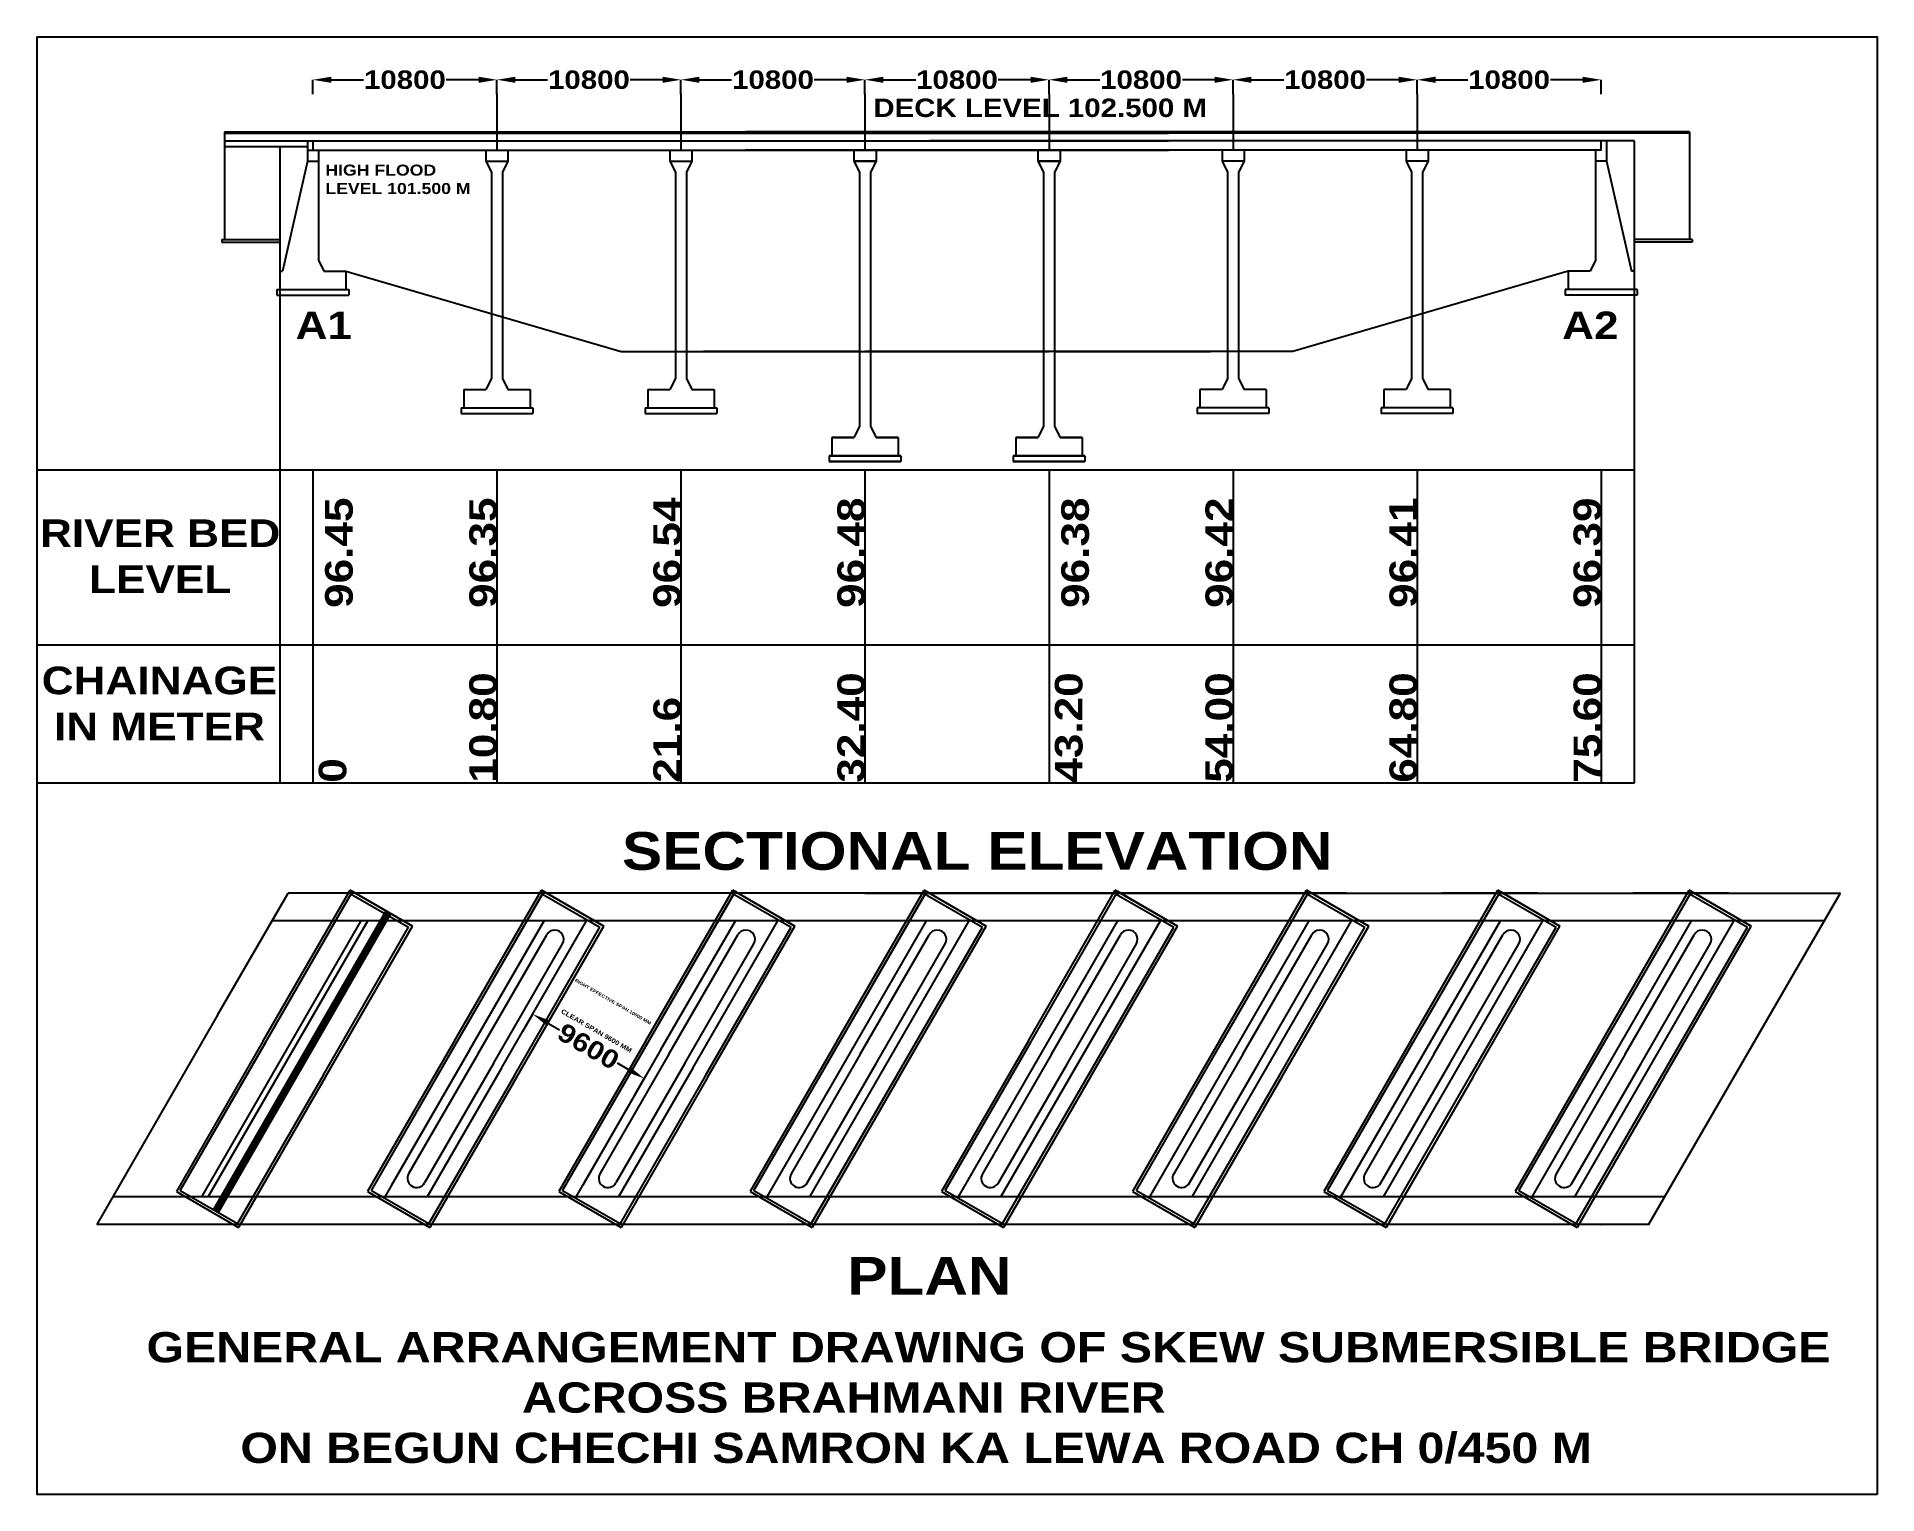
# Model space of a CAD drawing. Header units: millimetres. Extents: x -55849 to 44151, y -72701 to 6500.
import ezdxf

# ---------------------------------------------------------------- set-up
doc = ezdxf.new("R2010")
doc.units = ezdxf.units.MM
doc.linetypes.add('ACAD_ISO02W100', pattern=[15, 12, -3])
doc.styles.get("Standard").update_dxf_attribs({"font": ''})
doc.styles.get('Standard').set_extended_font_data('Arial Black')
doc.dimstyles.new('ISO-25', dxfattribs={"dimtxt": 1000, "dimasz": 1000, "dimexe": 1.25, "dimexo": 0.625, "dimtad": 0, "dimtxsty": 'Standard', "dimcen": 75, "dimadec": 0, "dimazin": 0, "dimtfac": 1, "dimtmove": 0, "dimatfit": 2, "dimfxl": 1, "dimarcsym": 0})

# ---------------------------------------------------------------- blocks, each defined once
blk = doc.blocks.new('*D1')
at = {"color": 0, "lineweight": -2, "transparency": 16777216}
for p, q in [((-40849, 3390), (-40849, 4165)), ((-39849, 4164), (-38094, 4164)), ((-31849, 4164), (-33605, 4164)), ((-30849, 3390), (-30849, 4165))]:
    blk.add_line(p, q, dxfattribs=at)
at = {"color": 0, "transparency": 16777216}
for points in [[(-39849, 4331), (-39849, 3998), (-40849, 4164)], [(-31849, 4331), (-31849, 3998), (-30849, 4164)]]:
    blk.add_solid(points, dxfattribs=at)
at = {"layer": 'Defpoints', "color": 0, "transparency": 16777216}
for p in [(-30849, 4164), (-40849, 3389), (-30849, 3389)]:
    blk.add_point(p, dxfattribs=at)
at = {"color": 0, "transparency": 16777216, "insert": (-35849, 4164), "char_height": 1000, "attachment_point": 5}
blk.add_mtext('10800', dxfattribs=at)
blk = doc.blocks.new('*D2')
at = {"color": 0, "lineweight": -2, "transparency": 16777216}
for p, q in [((-30849, 3390), (-30849, 4165)), ((-29849, 4164), (-28094, 4164)), ((-21849, 4164), (-23605, 4164)), ((-20849, 3390), (-20849, 4165))]:
    blk.add_line(p, q, dxfattribs=at)
at = {"color": 0, "transparency": 16777216}
for points in [[(-29849, 4331), (-29849, 3998), (-30849, 4164)], [(-21849, 4331), (-21849, 3998), (-20849, 4164)]]:
    blk.add_solid(points, dxfattribs=at)
at = {"layer": 'Defpoints', "color": 0, "transparency": 16777216}
for p in [(-20849, 4164), (-30849, 3389), (-20849, 3389)]:
    blk.add_point(p, dxfattribs=at)
at = {"color": 0, "transparency": 16777216, "insert": (-25849, 4164), "char_height": 1000, "attachment_point": 5}
blk.add_mtext('10800', dxfattribs=at)
blk = doc.blocks.new('*D3')
at = {"color": 0, "lineweight": -2, "transparency": 16777216}
for p, q in [((-20849, 3390), (-20849, 4165)), ((-19849, 4164), (-18094, 4164)), ((-11849, 4164), (-13605, 4164)), ((-10849, 3390), (-10849, 4165))]:
    blk.add_line(p, q, dxfattribs=at)
at = {"color": 0, "transparency": 16777216}
for points in [[(-19849, 4331), (-19849, 3998), (-20849, 4164)], [(-11849, 4331), (-11849, 3998), (-10849, 4164)]]:
    blk.add_solid(points, dxfattribs=at)
at = {"layer": 'Defpoints', "color": 0, "transparency": 16777216}
for p in [(-10849, 4164), (-20849, 3389), (-10849, 3389)]:
    blk.add_point(p, dxfattribs=at)
at = {"color": 0, "transparency": 16777216, "insert": (-15849, 4164), "char_height": 1000, "attachment_point": 5}
blk.add_mtext('10800', dxfattribs=at)
blk = doc.blocks.new('*D20')
at = {"color": 0, "lineweight": -2, "transparency": 16777216}
for p, q in [((-29440, -47540), (-28904, -46612)), ((-28038, -47113), (-27442, -47457)), ((-23708, -49613), (-24305, -49269)), ((-23377, -51040), (-22842, -50112))]:
    blk.add_line(p, q, dxfattribs=at)
at = {"color": 0, "transparency": 16777216}
for points in [[(-27955, -46969), (-28122, -47257), (-28905, -46613)], [(-23625, -49469), (-23792, -49757), (-22842, -50113)]]:
    blk.add_solid(points, dxfattribs=at)
at = {"layer": 'Defpoints', "color": 0, "transparency": 16777216}
for p in [(-29440, -47540), (-22842, -50113), (-23378, -51040)]:
    blk.add_point(p, dxfattribs=at)
at = {"color": 0, "transparency": 16777216, "insert": (-25873, -48363), "char_height": 1000, "attachment_point": 5, "rotation": 330}
blk.add_mtext('9600', dxfattribs=at)
blk = doc.blocks.new('*D22')
at = {"color": 0, "lineweight": -2, "transparency": 16777216}
for p, q in [((9151, 3390), (9151, 4165)), ((10151, 4164), (11906, 4164)), ((18151, 4164), (16395, 4164)), ((19151, 3390), (19151, 4165))]:
    blk.add_line(p, q, dxfattribs=at)
at = {"color": 0, "transparency": 16777216}
for points in [[(10151, 4331), (10151, 3998), (9151, 4164)], [(18151, 4331), (18151, 3998), (19151, 4164)]]:
    blk.add_solid(points, dxfattribs=at)
at = {"layer": 'Defpoints', "color": 0, "transparency": 16777216}
for p in [(9151, 4164), (9151, 3389), (19151, 3389)]:
    blk.add_point(p, dxfattribs=at)
at = {"color": 0, "transparency": 16777216, "insert": (14151, 4164), "char_height": 1000, "attachment_point": 5}
blk.add_mtext('10800', dxfattribs=at)
blk = doc.blocks.new('*D23')
at = {"color": 0, "lineweight": -2, "transparency": 16777216}
for p, q in [((-849, 3390), (-849, 4165)), ((151, 4164), (1906, 4164)), ((8151, 4164), (6395, 4164)), ((9151, 3390), (9151, 4165))]:
    blk.add_line(p, q, dxfattribs=at)
at = {"color": 0, "transparency": 16777216}
for points in [[(151, 4331), (151, 3998), (-849, 4164)], [(8151, 4331), (8151, 3998), (9151, 4164)]]:
    blk.add_solid(points, dxfattribs=at)
at = {"layer": 'Defpoints', "color": 0, "transparency": 16777216}
for p in [(-849, 4164), (-849, 3389), (9151, 3389)]:
    blk.add_point(p, dxfattribs=at)
at = {"color": 0, "transparency": 16777216, "insert": (4151, 4164), "char_height": 1000, "attachment_point": 5}
blk.add_mtext('10800', dxfattribs=at)
blk = doc.blocks.new('*D24')
at = {"color": 0, "lineweight": -2, "transparency": 16777216}
for p, q in [((-10849, 3390), (-10849, 4165)), ((-9849, 4164), (-8094, 4164)), ((-1849, 4164), (-3605, 4164)), ((-849, 3390), (-849, 4165))]:
    blk.add_line(p, q, dxfattribs=at)
at = {"color": 0, "transparency": 16777216}
for points in [[(-9849, 4331), (-9849, 3998), (-10849, 4164)], [(-1849, 4331), (-1849, 3998), (-849, 4164)]]:
    blk.add_solid(points, dxfattribs=at)
at = {"layer": 'Defpoints', "color": 0, "transparency": 16777216}
for p in [(-849, 4164), (-10849, 3389), (-849, 3389)]:
    blk.add_point(p, dxfattribs=at)
at = {"color": 0, "transparency": 16777216, "insert": (-5849, 4164), "char_height": 1000, "attachment_point": 5}
blk.add_mtext('10800', dxfattribs=at)
blk = doc.blocks.new('*U27')
for p, q in [((-1689, 975), (3036, 9159)), ((-1689, 975), (3036, 9159)), ((-1689, 975), (3036, 9159)), ((3036, 9159), (6414, 7209)), ((6414, 7209), (3036, 9159)), ((3036, 9159), (6414, 7209)), ((3036, 9159), (6414, 7209)), ((6414, 7209), (3036, 9159)), ((6414, 7209), (3166, 9084)), ((-1559, 900), (3091, 8954)), ((-1559, 900), (3091, 8954)), ((5196, 9000), (0, 9000)), ((3091, 8954), (6209, 7154)), ((3091, 8954), (6209, 7154)), ((3091, 8954), (6209, 7154)), ((-5485, -7500), (3175, 7500)), ((-3175, -7500), (5485, 7500)), ((5485, 7500), (0, 7500)), ((1559, -900), (6209, 7154)), ((1689, -975), (6414, 7209)), ((-433, 250), (3317, 6745)), ((433, -250), (4183, 6245)), ((-1689, 975), (-6414, -7209)), ((-6209, -7154), (-1559, 900)), ((-433, 250), (-4183, -6245)), ((-3317, -6745), (433, -250)), ((-3091, -8954), (1559, -900)), ((-6414, -7209), (-3036, -9159)), ((-6414, -7209), (-3036, -9159)), ((-6414, -7209), (-3036, -9159)), ((-6209, -7154), (-3091, -8954)), ((-6209, -7154), (-3091, -8954)), ((-6209, -7154), (-3091, -8954))]:
    blk.add_line(p, q)
for centre, start, end in [((3750, 6495), 330, 150), ((3750, 6495), 330, 150), ((-3750, -6495), 150, 330), ((-3750, -6495), 150, 330), ((-3750, -6495), 150, 330), ((-3750, -6495), 150, 330)]:
    blk.add_arc(centre, 500, start, end)
blk = doc.blocks.new('*U28')
at = {"color": 0, "linetype": 'ByBlock', "lineweight": -2, "transparency": 16777216}
blk.add_blockref('*U27', (0, 0), dxfattribs=at)
blk = doc.blocks.new('*U29')
for p, q in [((-1689, 975), (3036, 9159)), ((-1689, 975), (3036, 9159)), ((-1689, 975), (3036, 9159)), ((3036, 9159), (6414, 7209)), ((6414, 7209), (3036, 9159)), ((3036, 9159), (6414, 7209)), ((3036, 9159), (6414, 7209)), ((6414, 7209), (3036, 9159)), ((6414, 7209), (3166, 9084)), ((-1559, 900), (3091, 8954)), ((-1559, 900), (3091, 8954)), ((5196, 9000), (0, 9000)), ((3091, 8954), (6209, 7154)), ((3091, 8954), (6209, 7154)), ((3091, 8954), (6209, 7154)), ((-5485, -7500), (3175, 7500)), ((-3175, -7500), (5485, 7500)), ((5485, 7500), (0, 7500)), ((1559, -900), (6209, 7154)), ((1689, -975), (6414, 7209)), ((-433, 250), (3317, 6745)), ((433, -250), (4183, 6245)), ((-1689, 975), (-6414, -7209)), ((-6209, -7154), (-1559, 900)), ((-433, 250), (-4183, -6245)), ((-3317, -6745), (433, -250)), ((-3091, -8954), (1559, -900)), ((-6414, -7209), (-3036, -9159)), ((-6414, -7209), (-3036, -9159)), ((-6414, -7209), (-3036, -9159)), ((-6209, -7154), (-3091, -8954)), ((-6209, -7154), (-3091, -8954)), ((-6209, -7154), (-3091, -8954))]:
    blk.add_line(p, q)
for centre, start, end in [((3750, 6495), 330, 150), ((3750, 6495), 330, 150), ((-3750, -6495), 150, 330), ((-3750, -6495), 150, 330), ((-3750, -6495), 150, 330), ((-3750, -6495), 150, 330)]:
    blk.add_arc(centre, 500, start, end)
blk = doc.blocks.new('*U30')
at = {"color": 0, "linetype": 'ByBlock', "lineweight": -2, "transparency": 16777216}
blk.add_blockref('*U29', (0, 0), dxfattribs=at)
blk = doc.blocks.new('*U31')
for p, q in [((-1689, 975), (3036, 9159)), ((-1689, 975), (3036, 9159)), ((-1689, 975), (3036, 9159)), ((3036, 9159), (6414, 7209)), ((6414, 7209), (3036, 9159)), ((3036, 9159), (6414, 7209)), ((3036, 9159), (6414, 7209)), ((6414, 7209), (3036, 9159)), ((6414, 7209), (3166, 9084)), ((-1559, 900), (3091, 8954)), ((-1559, 900), (3091, 8954)), ((5196, 9000), (0, 9000)), ((3091, 8954), (6209, 7154)), ((3091, 8954), (6209, 7154)), ((3091, 8954), (6209, 7154)), ((-5485, -7500), (3175, 7500)), ((-3175, -7500), (5485, 7500)), ((5485, 7500), (0, 7500)), ((1559, -900), (6209, 7154)), ((1689, -975), (6414, 7209)), ((-433, 250), (3317, 6745)), ((433, -250), (4183, 6245)), ((-1689, 975), (-6414, -7209)), ((-6209, -7154), (-1559, 900)), ((-433, 250), (-4183, -6245)), ((-3317, -6745), (433, -250)), ((-3091, -8954), (1559, -900)), ((-6414, -7209), (-3036, -9159)), ((-6414, -7209), (-3036, -9159)), ((-6414, -7209), (-3036, -9159)), ((-6209, -7154), (-3091, -8954)), ((-6209, -7154), (-3091, -8954)), ((-6209, -7154), (-3091, -8954))]:
    blk.add_line(p, q)
for centre, start, end in [((3750, 6495), 330, 150), ((3750, 6495), 330, 150), ((-3750, -6495), 150, 330), ((-3750, -6495), 150, 330), ((-3750, -6495), 150, 330), ((-3750, -6495), 150, 330)]:
    blk.add_arc(centre, 500, start, end)
blk = doc.blocks.new('*U32')
at = {"color": 0, "linetype": 'ByBlock', "lineweight": -2, "transparency": 16777216}
blk.add_blockref('*U31', (0, 0), dxfattribs=at)
blk = doc.blocks.new('*D33')
at = {"color": 0, "lineweight": -2, "transparency": 16777216}
for p, q in [((19151, 3390), (19151, 4165)), ((20151, 4164), (21906, 4164)), ((28151, 4164), (26395, 4164)), ((29151, 3390), (29151, 4165))]:
    blk.add_line(p, q, dxfattribs=at)
at = {"color": 0, "transparency": 16777216}
for points in [[(20151, 4331), (20151, 3998), (19151, 4164)], [(28151, 4331), (28151, 3998), (29151, 4164)]]:
    blk.add_solid(points, dxfattribs=at)
at = {"layer": 'Defpoints', "color": 0, "transparency": 16777216}
for p in [(19151, 4164), (19151, 3389), (29151, 3389)]:
    blk.add_point(p, dxfattribs=at)
at = {"color": 0, "transparency": 16777216, "insert": (24151, 4164), "char_height": 1000, "attachment_point": 5}
blk.add_mtext('10800', dxfattribs=at)

msp = doc.modelspace()

# ---------------------------------------------------------------- linework, layer by layer
for p, q in [((-55849.128, 6500.189), (-55849.128, -72691.26)), ((-55849.128, 6500.189), (44140.872, 6500.189)), ((44150.872, 6490.189), (44150.872, -72691.26)), ((-30849.128, 3389.045), (-30849.128, 339.045)), ((-20849.128, 3389.045), (-20849.128, 339.045)), ((-10849.128, 3389.045), (-10849.128, 339.045)), ((-10849.128, 3389.045), (-10849.128, 339.045)), ((-849.128, 3389.045), (-849.128, 339.045)), ((-849.128, 3389.045), (-849.128, 339.045)), ((9150.872, 3389.045), (9150.872, 339.045)), ((19150.872, 3389.045), (19150.872, 339.045)), ((-45649.128, 1339.045), (-45649.128, -4510.955)), ((-45649.128, 1339.045), (5644.458, 1339.045)), ((-45649.128, 1264.045), (5644.458, 1264.045)), ((33950.872, 1339.045), (-17342.715, 1339.045)), ((33950.872, 1264.045), (-17342.715, 1264.045)), ((23950.872, 1339.045), (-7342.715, 1339.045)), ((23950.872, 1264.045), (-7342.715, 1264.045)), ((33950.872, 1339.045), (33950.872, -4510.955)), ((-45649.128, 839.045), (5644.458, 839.045)), ((-45649.128, 539.045), (-41159.128, 539.045)), ((-42649.128, 539.045), (-42649.128, -34037.181)), ((-41149.128, 839.045), (-41149.128, -260.955)), ((-41139.128, 339.045), (5644.458, 339.045)), ((-40849.128, 839.045), (-40849.128, 339.045)), ((-40549.128, 339.045), (-40549.128, -5632.633)), ((-31449.128, 339.045), (-31449.128, -260.955)), ((-30249.128, 339.045), (-30249.128, -260.955)), ((-21449.128, 339.045), (-21449.128, -260.955)), ((-20249.128, 339.045), (-20249.128, -260.955)), ((29140.872, 339.045), (-17342.715, 339.045)), ((-11449.128, 339.045), (-11449.128, -260.955)), ((-11449.128, 339.045), (-11449.128, -260.955)), ((-10249.128, 339.045), (-10249.128, -260.955)), ((-10249.128, 339.045), (-10249.128, -260.955)), ((30940.872, 839.045), (-7342.715, 839.045)), ((23950.872, 339.045), (-7342.715, 339.045)), ((-1449.128, 339.045), (-1449.128, -260.955)), ((-1449.128, 339.045), (-1449.128, -260.955)), ((-249.128, 339.045), (-249.128, -260.955)), ((-249.128, 339.045), (-249.128, -260.955)), ((8550.872, 339.045), (8550.872, -260.955)), ((9750.872, 339.045), (9750.872, -260.955)), ((18550.872, 339.045), (18550.872, -260.955)), ((19750.872, 339.045), (19750.872, -260.955)), ((28850.872, 339.045), (28850.872, -5632.633)), ((29150.872, 329.045), (29150.872, 839.045)), ((29450.872, 829.045), (29450.872, -260.955)), ((30950.872, 829.045), (30950.872, -34027.181)), ((-41149.128, -260.955), (-42499.128, -6232.633)), ((-41149.128, -260.955), (-40549.128, -260.955)), ((-31449.128, -260.955), (-30249.128, -260.955)), ((-31449.128, -260.955), (-31149.128, -860.955)), ((-31149.128, -860.955), (-31149.128, -12070.955)), ((-30249.128, -260.955), (-30549.128, -860.955)), ((-30549.128, -860.955), (-30549.128, -12070.955)), ((-21449.128, -260.955), (-21149.128, -860.955)), ((-21449.128, -260.955), (-20249.128, -260.955)), ((-21149.128, -860.955), (-21149.128, -12070.955)), ((-20249.128, -260.955), (-20549.128, -860.955)), ((-20549.128, -860.955), (-20549.128, -12070.955)), ((-11449.128, -260.955), (-10249.128, -260.955)), ((-11449.128, -260.955), (-11149.128, -860.955)), ((-11449.128, -260.955), (-11149.128, -860.955)), ((-10249.128, -260.955), (-11449.128, -260.955)), ((-11149.128, -860.955), (-11149.128, -14670.955)), ((-11149.128, -860.955), (-11149.128, -14670.955)), ((-10249.128, -260.955), (-10549.128, -860.955)), ((-10249.128, -260.955), (-10549.128, -860.955)), ((-10549.128, -860.955), (-10549.128, -14670.955)), ((-10549.128, -860.955), (-10549.128, -14670.955)), ((-249.128, -260.955), (-1449.128, -260.955)), ((-1449.128, -260.955), (-1149.128, -860.955)), ((-1449.128, -260.955), (-1149.128, -860.955)), ((-1449.128, -260.955), (-249.128, -260.955)), ((-1149.128, -860.955), (-1149.128, -14670.955)), ((-1149.128, -860.955), (-1149.128, -14670.955)), ((-249.128, -260.955), (-549.128, -860.955)), ((-249.128, -260.955), (-549.128, -860.955)), ((-549.128, -860.955), (-549.128, -14670.955)), ((-549.128, -860.955), (-549.128, -14670.955)), ((8550.872, -260.955), (8850.872, -860.955)), ((9750.872, -260.955), (8550.872, -260.955)), ((8850.872, -860.955), (8850.872, -12070.955)), ((9750.872, -260.955), (9450.872, -860.955)), ((9450.872, -860.955), (9450.872, -12070.955)), ((19750.872, -260.955), (18550.872, -260.955)), ((18550.872, -260.955), (18850.872, -860.955)), ((18850.872, -860.955), (18850.872, -12070.955)), ((19750.872, -260.955), (19450.872, -860.955)), ((19450.872, -860.955), (19450.872, -12070.955)), ((29450.872, -260.955), (28850.872, -260.955)), ((29450.872, -260.955), (30800.872, -6232.633)), ((-45799.128, -4510.955), (-42649.128, -4510.955)), ((-45799.128, -4510.955), (-45799.128, -4660.955)), ((-45799.128, -4660.955), (-42649.128, -4660.955)), ((34100.872, -4510.955), (30950.872, -4510.955)), ((34100.872, -4660.955), (30950.872, -4660.955)), ((34100.872, -4510.955), (34100.872, -4660.955)), ((-40549.128, -5632.633), (-40249.128, -6232.633)), ((28850.872, -5632.633), (28550.872, -6232.633)), ((-42649.128, -6232.633), (-42499.128, -6232.633)), ((-40249.128, -6232.633), (-39049.128, -6232.633)), ((-39049.128, -6232.633), (-39049.128, -7232.633)), ((-39049.128, -6232.633), (-24098.62, -10610.955)), ((27350.872, -6232.633), (12400.364, -10610.955)), ((27350.872, -6232.633), (27350.872, -7232.633)), ((28550.872, -6232.633), (27350.872, -6232.633)), ((30950.872, -6232.633), (30800.872, -6232.633)), ((-42799.128, -7232.633), (-38899.128, -7232.633)), ((-42799.128, -7232.633), (-42799.128, -7532.633)), ((-42799.128, -7532.633), (-38899.128, -7532.633)), ((-38899.128, -7232.633), (-38899.128, -7532.633)), ((31100.872, -7232.633), (27200.872, -7232.633)), ((27200.872, -7232.633), (27200.872, -7532.633)), ((31100.872, -7532.633), (27200.872, -7532.633)), ((31100.872, -7232.633), (31100.872, -7532.633)), ((-24098.62, -10610.955), (-10849.128, -10610.955)), ((-24098.62, -10610.955), (-10849.128, -10610.955)), ((-14098.62, -10610.955), (-849.128, -10610.955)), ((-14098.62, -10610.955), (-849.128, -10610.955)), ((2400.364, -10610.955), (-10849.128, -10610.955)), ((2400.364, -10610.955), (-10849.128, -10610.955)), ((12400.364, -10610.955), (-849.128, -10610.955)), ((12400.364, -10610.955), (-849.128, -10610.955)), ((-32649.128, -12670.955), (-31449.128, -12670.955)), ((-32649.128, -12670.955), (-32649.128, -13670.955)), ((-31149.128, -12070.955), (-31449.128, -12670.955)), ((-30549.128, -12070.955), (-30249.128, -12670.955)), ((-30249.128, -12670.955), (-29049.128, -12670.955)), ((-29049.128, -12670.955), (-29049.128, -13670.955)), ((-22649.128, -12670.955), (-22649.128, -13670.955)), ((-22649.128, -12670.955), (-21449.128, -12670.955)), ((-21149.128, -12070.955), (-21449.128, -12670.955)), ((-20549.128, -12070.955), (-20249.128, -12670.955)), ((-20249.128, -12670.955), (-19049.128, -12670.955)), ((-19049.128, -12670.955), (-19049.128, -13670.955)), ((7350.872, -12670.955), (7350.872, -13670.955)), ((8550.872, -12670.955), (7350.872, -12670.955)), ((8850.872, -12070.955), (8550.872, -12670.955)), ((9450.872, -12070.955), (9750.872, -12670.955)), ((10950.872, -12670.955), (9750.872, -12670.955)), ((10950.872, -12670.955), (10950.872, -13670.955)), ((18550.872, -12670.955), (17350.872, -12670.955)), ((17350.872, -12670.955), (17350.872, -13670.955)), ((18850.872, -12070.955), (18550.872, -12670.955)), ((19450.872, -12070.955), (19750.872, -12670.955)), ((20950.872, -12670.955), (19750.872, -12670.955)), ((20950.872, -12670.955), (20950.872, -13670.955)), ((-32799.128, -13670.955), (-32799.128, -13970.955)), ((-32799.128, -13670.955), (-28899.128, -13670.955)), ((-32799.128, -13970.955), (-28899.128, -13970.955)), ((-28899.128, -13670.955), (-28899.128, -13970.955)), ((-22799.128, -13670.955), (-18899.128, -13670.955)), ((-22799.128, -13670.955), (-22799.128, -13970.955)), ((-22799.128, -13970.955), (-18899.128, -13970.955)), ((-18899.128, -13670.955), (-18899.128, -13970.955)), ((11100.872, -13670.955), (7200.872, -13670.955)), ((7200.872, -13670.955), (7200.872, -13970.955)), ((11100.872, -13970.955), (7200.872, -13970.955)), ((11100.872, -13670.955), (11100.872, -13970.955)), ((17200.872, -13670.955), (17200.872, -13970.955)), ((21100.872, -13670.955), (17200.872, -13670.955)), ((21100.872, -13970.955), (17200.872, -13970.955)), ((21100.872, -13670.955), (21100.872, -13970.955)), ((-11149.128, -14670.955), (-11449.128, -15270.955)), ((-11149.128, -14670.955), (-11449.128, -15270.955)), ((-10549.128, -14670.955), (-10249.128, -15270.955)), ((-10549.128, -14670.955), (-10249.128, -15270.955)), ((-1149.128, -14670.955), (-1449.128, -15270.955)), ((-1149.128, -14670.955), (-1449.128, -15270.955)), ((-549.128, -14670.955), (-249.128, -15270.955)), ((-549.128, -14670.955), (-249.128, -15270.955)), ((-12649.128, -15270.955), (-12649.128, -16270.955)), ((-12649.128, -15270.955), (-11449.128, -15270.955)), ((-11449.128, -15270.955), (-12649.128, -15270.955)), ((-12649.128, -15270.955), (-12649.128, -16270.955)), ((-10249.128, -15270.955), (-9049.128, -15270.955)), ((-9049.128, -15270.955), (-10249.128, -15270.955)), ((-9049.128, -15270.955), (-9049.128, -16270.955)), ((-9049.128, -15270.955), (-9049.128, -16270.955)), ((-2649.128, -15270.955), (-2649.128, -16270.955)), ((-1449.128, -15270.955), (-2649.128, -15270.955)), ((-2649.128, -15270.955), (-1449.128, -15270.955)), ((-2649.128, -15270.955), (-2649.128, -16270.955)), ((950.872, -15270.955), (-249.128, -15270.955)), ((-249.128, -15270.955), (950.872, -15270.955)), ((950.872, -15270.955), (950.872, -16270.955)), ((950.872, -15270.955), (950.872, -16270.955)), ((-12799.128, -16270.955), (-12799.128, -16570.955)), ((-12799.128, -16270.955), (-8899.128, -16270.955)), ((-8899.128, -16270.955), (-12799.128, -16270.955)), ((-12799.128, -16270.955), (-12799.128, -16570.955)), ((-12799.128, -16570.955), (-8899.128, -16570.955)), ((-8899.128, -16570.955), (-12799.128, -16570.955)), ((-8899.128, -16270.955), (-8899.128, -16570.955)), ((-8899.128, -16270.955), (-8899.128, -16570.955)), ((-2799.128, -16270.955), (-2799.128, -16570.955)), ((1100.872, -16270.955), (-2799.128, -16270.955)), ((-2799.128, -16270.955), (1100.872, -16270.955)), ((-2799.128, -16270.955), (-2799.128, -16570.955)), ((1100.872, -16570.955), (-2799.128, -16570.955)), ((-2799.128, -16570.955), (1100.872, -16570.955)), ((1100.872, -16270.955), (1100.872, -16570.955)), ((1100.872, -16270.955), (1100.872, -16570.955)), ((-55849.128, -17037.181), (30940.872, -17037.181)), ((-55849.128, -17037.181), (-55849.128, -34037.181)), ((-55849.128, -17037.181), (-55849.128, -34037.181)), ((-40849.128, -17037.181), (-40849.128, -34037.181)), ((-40849.128, -17037.181), (-40849.128, -34037.181)), ((-30849.128, -17037.181), (-30849.128, -34037.181)), ((-20849.128, -17037.181), (-20849.128, -34037.181)), ((-10849.128, -17037.181), (-10849.128, -34037.181)), ((-849.128, -17037.181), (-849.128, -34037.181)), ((9150.872, -17037.181), (9150.872, -34037.181)), ((19150.872, -17037.181), (19150.872, -34037.181)), ((29150.872, -17037.181), (29150.872, -34037.181)), ((29150.872, -17037.181), (29150.872, -26527.181)), ((-55849.128, -26537.181), (30940.872, -26537.181)), ((-55849.128, -34037.181), (30940.872, -34037.181)), ((-48061.769, -56194.416), (-38686.769, -39956.44)), ((-43541.673, -48065.38), (-38816.673, -39881.44)), ((-43541.673, -48065.38), (-38816.673, -39881.44)), ((-38816.673, -39881.44), (-35439.174, -41831.44)), ((-35439.174, -41831.44), (-38816.673, -39881.44)), ((-38816.673, -39881.44), (-35439.174, -41831.44)), ((-35439.174, -41831.44), (-38686.769, -39956.44)), ((-37669.464, -56194.416), (-28294.464, -39956.44)), ((-33149.368, -48065.38), (-28424.368, -39881.44)), ((-33149.368, -48065.38), (-28424.368, -39881.44)), ((-28424.368, -39881.44), (-25046.869, -41831.44)), ((-25046.869, -41831.44), (-28424.368, -39881.44)), ((-28424.368, -39881.44), (-25046.869, -41831.44)), ((-25046.869, -41831.44), (-28294.464, -39956.44)), ((-27277.159, -56194.416), (-17902.159, -39956.44)), ((-22757.063, -48065.38), (-18032.063, -39881.44)), ((-22757.063, -48065.38), (-18032.063, -39881.44)), ((-18032.063, -39881.44), (-14654.564, -41831.44)), ((-14654.564, -41831.44), (-18032.063, -39881.44)), ((-18032.063, -39881.44), (-14654.564, -41831.44)), ((-14654.564, -41831.44), (-17902.159, -39956.44)), ((-16884.769, -56194.416), (-7509.769, -39956.44)), ((18811.242, -48065.38), (23536.242, -39881.44)), ((18811.327, -48065.38), (23536.327, -39881.44)), ((18811.327, -48065.38), (23536.327, -39881.44)), ((23536.242, -39881.44), (26913.741, -41831.44)), ((26913.741, -41831.44), (23536.242, -39881.44)), ((23536.327, -39881.44), (26913.826, -41831.44)), ((26913.826, -41831.44), (23536.327, -39881.44)), ((23536.327, -39881.44), (26913.826, -41831.44)), ((26913.826, -41831.44), (23666.231, -39956.44)), ((29203.242, -48065.38), (33928.242, -39881.44)), ((29203.327, -48065.38), (33928.327, -39881.44)), ((29203.327, -48065.38), (33928.327, -39881.44)), ((33928.242, -39881.44), (37305.741, -41831.44)), ((37305.741, -41831.44), (33928.242, -39881.44)), ((33928.327, -39881.44), (37305.826, -41831.44)), ((37305.826, -41831.44), (33928.327, -39881.44)), ((33928.327, -39881.44), (37305.826, -41831.44)), ((37305.826, -41831.44), (34058.231, -39956.44)), ((-46009.845, -46640.38), (-42199.333, -40040.38)), ((-43411.769, -48140.38), (-38761.769, -40086.343)), ((-15872.161, -40040.38), (-42199.333, -40040.38)), ((-38761.769, -40086.343), (-35644.077, -41886.343)), ((-38761.769, -40086.343), (-35644.077, -41886.343)), ((-36656.771, -40040.38), (-37811.471, -40040.38)), ((-26264.466, -40040.38), (-37811.471, -40040.38)), ((-33019.464, -48140.38), (-28369.464, -40086.343)), ((62.706, -40040.38), (-30895.761, -40040.38)), ((-28369.464, -40086.343), (-25251.773, -41886.343)), ((-22627.159, -48140.38), (-17977.159, -40086.343)), ((-17977.159, -40086.343), (-14859.468, -41886.343)), ((-17977.159, -40086.343), (-14859.468, -41886.343)), ((-10849.128, -40040.38), (42121.454, -40040.38)), ((4912.534, -40040.38), (-10675.923, -40040.38)), ((15304.839, -40040.38), (-10111.065, -40040.38)), ((18941.146, -48140.38), (23591.146, -40086.343)), ((18941.231, -48140.38), (23591.231, -40086.343)), ((25696.229, -40040.38), (20500.077, -40040.38)), ((23591.146, -40086.343), (26708.837, -41886.343)), ((23591.231, -40086.343), (26708.923, -41886.343)), ((23591.231, -40086.343), (26708.923, -41886.343)), ((29333.146, -48140.38), (33983.146, -40086.343)), ((29333.231, -48140.38), (33983.231, -40086.343)), ((36088.229, -40040.38), (30892.077, -40040.38)), ((31749.356, -58035.38), (42130.114, -40055.38)), ((33983.146, -40086.343), (37100.837, -41886.343)), ((33983.231, -40086.343), (37100.923, -41886.343)), ((33983.231, -40086.343), (37100.923, -41886.343)), ((-46875.87, -56540.38), (-38215.616, -41540.38)), ((-46529.46, -56540.38), (-37869.206, -41540.38)), ((-46243.115, -57244.416), (-36868.115, -41006.44)), ((-46156.513, -57294.416), (-36781.513, -41056.44)), ((-46069.91, -57344.416), (-36694.91, -41106.44)), ((-45983.308, -57394.416), (-36608.308, -41156.44)), ((-15583.486, -41540.38), (-43065.359, -41540.38)), ((-40294.077, -49940.38), (-35644.077, -41886.343)), ((-40294.077, -49940.38), (-35644.077, -41886.343)), ((-40164.174, -50015.38), (-35439.174, -41831.44)), ((-40164.174, -50015.38), (-35439.174, -41831.44)), ((-25975.791, -41540.38), (-38215.616, -41540.38)), ((-32326.644, -48540.38), (-28285.192, -41540.38)), ((-32326.644, -48540.38), (-28285.192, -41540.38)), ((-803.319, -41540.38), (-30895.761, -41540.38)), ((-30594.593, -49540.38), (-25975.791, -41540.38)), ((-30594.593, -49540.38), (-25975.791, -41540.38)), ((-29901.773, -49940.38), (-25251.773, -41886.343)), ((-29901.773, -49940.38), (-25251.773, -41886.343)), ((-29771.869, -50015.38), (-25046.869, -41831.44)), ((-29771.869, -50015.38), (-25046.869, -41831.44)), ((-25850.999, -41540.38), (-25251.773, -41886.343)), ((-21934.339, -48540.38), (-17892.887, -41540.38)), ((-21934.339, -48540.38), (-17892.887, -41540.38)), ((-20202.288, -49540.38), (-15583.486, -41540.38)), ((-20202.288, -49540.38), (-15583.486, -41540.38)), ((-19509.468, -49940.38), (-14859.468, -41886.343)), ((-19509.468, -49940.38), (-14859.468, -41886.343)), ((-19379.564, -50015.38), (-14654.564, -41831.44)), ((-19379.564, -50015.38), (-14654.564, -41831.44)), ((5201.209, -41540.38), (-10675.923, -41540.38)), ((41255.429, -41540.38), (-10111.065, -41540.38)), ((-9117.163, -49940.38), (-4467.163, -41886.343)), ((-9117.077, -49940.38), (-4467.077, -41886.343)), ((-9117.077, -49940.38), (-4467.077, -41886.343)), ((-8987.174, -50015.38), (-4262.174, -41831.44)), ((-8987.174, -50015.38), (-4262.174, -41831.44)), ((15015.249, -56540.38), (23675.503, -41540.38)), ((17324.65, -56540.38), (25984.904, -41540.38)), ((25984.904, -41540.38), (20500.077, -41540.38)), ((22058.837, -49940.38), (26708.837, -41886.343)), ((22188.741, -50015.38), (26913.741, -41831.44)), ((25407.249, -56540.38), (34067.503, -41540.38)), ((27719.537, -56535.38), (36368.244, -41555.38)), ((36376.904, -41540.38), (30892.077, -41540.38)), ((32450.837, -49940.38), (37100.837, -41886.343)), ((32580.741, -50015.38), (37305.741, -41831.44)), ((-31893.631, -48790.38), (-28143.631, -42295.189)), ((-31893.631, -48790.38), (-28143.631, -42295.189)), ((-31027.606, -49290.38), (-27277.606, -42795.189)), ((-31027.606, -49290.38), (-27277.606, -42795.189)), ((-21501.326, -48790.38), (-17751.326, -42295.189)), ((-21501.326, -48790.38), (-17751.326, -42295.189)), ((-20635.301, -49290.38), (-16885.301, -42795.189)), ((-20635.301, -49290.38), (-16885.301, -42795.189)), ((20067.064, -48790.38), (23817.064, -42295.189)), ((20933.09, -49290.38), (24683.09, -42795.189)), ((30459.064, -48790.38), (34209.064, -42295.189)), ((31325.09, -49290.38), (35075.09, -42795.189)), ((-46009.845, -46640.38), (-52591.638, -58040.38)), ((-43541.673, -48065.38), (-48266.673, -56249.32)), ((-43541.673, -48065.38), (-48266.673, -56249.32)), ((-48061.769, -56194.416), (-43411.769, -48140.38)), ((-33149.368, -48065.38), (-37874.368, -56249.32)), ((-33149.368, -48065.38), (-37874.368, -56249.32)), ((-37669.464, -56194.416), (-33019.464, -48140.38)), ((-32326.644, -48540.38), (-36945.446, -56540.38)), ((-32326.644, -48540.38), (-36945.446, -56540.38)), ((-32326.644, -48540.38), (-36576.644, -55901.596)), ((-32326.644, -48540.38), (-36576.644, -55901.596)), ((-31893.631, -48790.38), (-35643.631, -55285.57)), ((-31893.631, -48790.38), (-35643.631, -55285.57)), ((-31893.631, -48790.38), (-35643.631, -55285.57)), ((-31893.631, -48790.38), (-35643.631, -55285.57)), ((-22757.063, -48065.38), (-27482.063, -56249.32)), ((-22757.063, -48065.38), (-27482.063, -56249.32)), ((-27277.159, -56194.416), (-22627.159, -48140.38)), ((-21934.339, -48540.38), (-26553.141, -56540.38)), ((-21934.339, -48540.38), (-26553.141, -56540.38)), ((-21934.339, -48540.38), (-26184.339, -55901.596)), ((-21934.339, -48540.38), (-26184.339, -55901.596)), ((-21501.326, -48790.38), (-25251.326, -55285.57)), ((-21501.326, -48790.38), (-25251.326, -55285.57)), ((-21501.326, -48790.38), (-25251.326, -55285.57)), ((-21501.326, -48790.38), (-25251.326, -55285.57)), ((-12364.673, -48065.38), (-17089.673, -56249.32)), ((-12364.673, -48065.38), (-17089.673, -56249.32)), ((-16884.769, -56194.416), (-12234.769, -48140.38)), ((-11108.936, -48790.38), (-14858.936, -55285.57)), ((-11108.936, -48790.38), (-14858.936, -55285.57)), ((18811.242, -48065.38), (14086.242, -56249.32)), ((14291.146, -56194.416), (18941.146, -48140.38)), ((20067.064, -48790.38), (16317.064, -55285.57)), ((29203.242, -48065.38), (24478.242, -56249.32)), ((24683.146, -56194.416), (29333.146, -48140.38)), ((30459.064, -48790.38), (26709.064, -55285.57)), ((-40294.077, -49940.38), (-44944.077, -57994.416)), ((-40294.077, -49940.38), (-44944.077, -57994.416)), ((-31027.606, -49290.38), (-34777.606, -55785.57)), ((-31027.606, -49290.38), (-34777.606, -55785.57)), ((-31027.606, -49290.38), (-34777.606, -55785.57)), ((-31027.606, -49290.38), (-34777.606, -55785.57)), ((-30594.593, -49540.38), (-34636.045, -56540.38)), ((-30594.593, -49540.38), (-34636.045, -56540.38)), ((-30594.593, -49540.38), (-34636.045, -56540.38)), ((-30594.593, -49540.38), (-34636.045, -56540.38)), ((-29901.773, -49940.38), (-34551.773, -57994.416)), ((-29901.773, -49940.38), (-34551.773, -57994.416)), ((-20635.301, -49290.38), (-24385.301, -55785.57)), ((-20635.301, -49290.38), (-24385.301, -55785.57)), ((-20635.301, -49290.38), (-24385.301, -55785.57)), ((-20635.301, -49290.38), (-24385.301, -55785.57)), ((-20202.288, -49540.38), (-24243.74, -56540.38)), ((-20202.288, -49540.38), (-24243.74, -56540.38)), ((-20202.288, -49540.38), (-24243.74, -56540.38)), ((-20202.288, -49540.38), (-24243.74, -56540.38)), ((-19509.468, -49940.38), (-24159.468, -57994.416)), ((-19509.468, -49940.38), (-24159.468, -57994.416)), ((-9117.163, -49940.38), (-13767.163, -57994.416)), ((-9117.077, -49940.38), (-13767.077, -57994.416)), ((-9117.077, -49940.38), (-13767.077, -57994.416)), ((17183.09, -55785.57), (20933.09, -49290.38)), ((17408.837, -57994.416), (22058.837, -49940.38)), ((27575.09, -55785.57), (31325.09, -49290.38)), ((27800.837, -57994.416), (32450.837, -49940.38)), ((-40164.174, -50015.38), (-44889.174, -58199.32)), ((-40164.174, -50015.38), (-44889.174, -58199.32)), ((-29771.869, -50015.38), (-34496.869, -58199.32)), ((-29771.869, -50015.38), (-34496.869, -58199.32)), ((-19379.564, -50015.38), (-24104.564, -58199.32)), ((-19379.564, -50015.38), (-24104.564, -58199.32)), ((-8987.259, -50015.38), (-13712.259, -58199.32)), ((-8987.174, -50015.38), (-13712.174, -58199.32)), ((-8987.174, -50015.38), (-13712.174, -58199.32)), ((1404.741, -50015.38), (-3320.259, -58199.32)), ((11796.741, -50015.38), (7071.741, -58199.32)), ((22188.741, -50015.38), (17463.741, -58199.32)), ((32580.741, -50015.38), (27855.741, -58199.32)), ((-24243.74, -56540.38), (-51725.613, -56540.38)), ((-48266.673, -56249.32), (-44889.174, -58199.32)), ((-48266.673, -56249.32), (-44889.174, -58199.32)), ((-48061.769, -56194.416), (-44944.077, -57994.416)), ((-48061.769, -56194.416), (-44944.077, -57994.416)), ((-34636.045, -56540.38), (-41852.923, -56540.38)), ((-37874.368, -56249.32), (-34496.869, -58199.32)), ((-37874.368, -56249.32), (-34496.869, -58199.32)), ((-37669.464, -56194.416), (-34551.773, -57994.416)), ((-37669.464, -56194.416), (-34551.773, -57994.416)), ((-9463.573, -56540.38), (-30895.761, -56540.38)), ((-27482.063, -56249.32), (-24104.564, -58199.32)), ((-27482.063, -56249.32), (-24104.564, -58199.32)), ((-27277.159, -56194.416), (-24159.468, -57994.416)), ((-27277.159, -56194.416), (-24159.468, -57994.416)), ((-3459.045, -56540.38), (-10675.923, -56540.38)), ((32606.722, -56540.38), (-10111.065, -56540.38)), ((14086.242, -56249.32), (17463.741, -58199.32)), ((14086.327, -56249.32), (17463.826, -58199.32)), ((14086.327, -56249.32), (17463.826, -58199.32)), ((14291.146, -56194.416), (17408.837, -57994.416)), ((14291.231, -56194.416), (17408.923, -57994.416)), ((14291.231, -56194.416), (17408.923, -57994.416)), ((24478.242, -56249.32), (27855.741, -58199.32)), ((24478.327, -56249.32), (27855.826, -58199.32)), ((24478.327, -56249.32), (27855.826, -58199.32)), ((24683.146, -56194.416), (27800.837, -57994.416)), ((24683.231, -56194.416), (27800.923, -57994.416)), ((24683.231, -56194.416), (27800.923, -57994.416)), ((-26264.466, -58040.38), (-52591.638, -58040.38)), ((-36656.771, -58040.38), (-41852.923, -58040.38)), ((-10329.599, -58040.38), (-30895.761, -58040.38)), ((-5479.771, -58040.38), (-10675.923, -58040.38)), ((31740.696, -58040.38), (-10111.065, -58040.38)), ((-55839.128, -72701.26), (44140.872, -72701.26))]:
    msp.add_line(p, q)
at = {"linetype": 'ACAD_ISO02W100'}
for p, q in [((-11149.128, -10610.955), (-19618.99, -10610.955)), ((-549.128, -10610.955), (7920.734, -10610.955))]:
    msp.add_line(p, q, dxfattribs=at)
for centre, radius, start, end in [((44140.872, 6490.189), 10, 0, 90), ((-41159.128, 529.045), 10, 0, 90), ((-41159.128, 529.045), 10, 0, 90), ((-41139.128, 329.045), 10, 90, 180), ((29140.872, 329.045), 10, 0, 90), ((29440.872, 829.045), 10, 0, 90), ((30940.872, 829.045), 10, 0, 90), ((29140.872, -17027.181), 10, 270, 0), ((30940.872, -17027.181), 10, 270, 0), ((29140.872, -26527.181), 10, 270, 0), ((30940.872, -26527.181), 10, 270, 0), ((29140.872, -34027.181), 10, 270, 0), ((30940.872, -34027.181), 10, 270, 0), ((30940.872, -34027.181), 10, 270, 0), ((42121.454, -40050.38), 10, 330, 90), ((42121.454, -40050.38), 10, 330, 90), ((36359.584, -41550.38), 10, 330, 90), ((41255.429, -41550.38), 10, 330, 90), ((-27710.618, -42545.189), 500, 330, 150), ((-27710.618, -42545.189), 500, 330, 150), ((-17318.313, -42545.189), 500, 330, 150), ((-17318.314, -42545.189), 500, 330, 150), ((24250.077, -42545.189), 500, 330, 150), ((24250.077, -42545.189), 500, 330, 150), ((34642.077, -42545.189), 500, 330, 150), ((34642.077, -42545.189), 500, 330, 150), ((-35210.618, -55535.57), 500, 150, 330), ((-35210.618, -55535.57), 500, 150, 330), ((-35210.618, -55535.57), 500, 150, 330), ((-35210.618, -55535.57), 500, 150, 330), ((-24818.314, -55535.57), 500, 150, 330), ((-24818.314, -55535.57), 500, 150, 330), ((-24818.313, -55535.57), 500, 150, 330), ((-24818.313, -55535.57), 500, 150, 330), ((16750.077, -55535.57), 500, 150, 330), ((16750.077, -55535.57), 500, 150, 330), ((16750.077, -55535.57), 500, 150, 330), ((16750.077, -55535.57), 500, 150, 330), ((27142.077, -55535.57), 500, 150, 330), ((27142.077, -55535.57), 500, 150, 330), ((27142.077, -55535.57), 500, 150, 330), ((27142.077, -55535.57), 500, 150, 330), ((27710.877, -56530.38), 10, 270, 330), ((32606.722, -56530.38), 10, 270, 330), ((29140.872, -58030.38), 10, 270, 0), ((31740.696, -58030.38), 10, 270, 330), ((31740.696, -58030.38), 10, 270, 330), ((44140.872, -69691.26), 10, 270, 0), ((-55839.128, -72691.26), 10, 180, 270), ((44140.872, -72691.26), 10, 270, 0)]:
    msp.add_arc(centre, radius, start, end)

# ---------------------------------------------------------------- block references
for name, p in [('*U28', (-10675.966, -49040.38)), ('*U30', (-283.966, -49040.38)), ('*U32', (10108.034, -49040.38))]:
    msp.add_blockref(name, p)

# ---------------------------------------------------------------- texts
for s, height, rotation, p in [('96.45', 1500, 90, (-38684.025, -24537.181)), ('96.35', 1500, 90, (-30849.128, -24537.181)), ('96.54', 1500, 90, (-20849.128, -24537.181)), ('96.48', 1500, 90, (-10849.128, -24537.181)), ('96.38', 1500, 90, (1315.975, -24537.181)), ('96.42', 1500, 90, (9150.872, -24537.181)), ('96.41', 1500, 90, (19150.872, -24537.181)), ('96.39', 1500, 90, (29150.872, -24537.181)), ('10.80', 1500, 90, (-30849.128, -34037.181)), ('32.40', 1500, 90, (-10849.128, -34037.181)), ('43.20', 1500, 90, (969.233, -34037.181)), ('54.00', 1500, 90, (9150.872, -34037.181)), ('64.80', 1500, 90, (19150.872, -34037.181)), ('75.60', 1500, 90, (29150.872, -34037.181)), ('21.6', 1500, 90, (-20849.128, -34037.181)), ('0', 1500, 90, (-39030.767, -34037.181)), ('RIGHT EFFECTIVE SPAN 10000 MM', 175, 330, (-26638.627, -44826.143)), ('CLEAR SPAN 9600 MM', 250, 330, (-27394.892, -46533.462))]:
    msp.add_text(s, height=height, rotation=rotation).set_placement(p)
for s, insert, char_height, width, attachment_point in [('DECK LEVEL 102.500 M', (-10393.362, 3142.549), 1000, 129966.81099, 1), ('HIGH FLOOD \\PLEVEL 101.500 M', (-40170.728, -444.926), 600, 92833.43642, 1), ('A1', (-41788.072, -8430.777), 1500, 1743.2511, 1), ('A2', (27031.092, -8430.777), 1500, 1743.2511, 1), ('RIVER BED LEVEL', (-49146.856, -21726.018), 1500, 15000, 5), ('CHAINAGE IN METER', (-49186.36, -29727.454), 1500, 15000, 5), ('SECTIONAL ELEVATION', (-24054.039, -36720.138), 2050.3125, 761350.22043, 1), ('PLAN', (-11812.695, -59807.454), 2050.3125, 761350.22043, 1), ('\\A1;GENERAL ARRANGEMENT DRAWING OF SKEW SUBMERSIBLE BRIDGE\\P                            ACROSS BRAHMANI RIVER \\P       ON BEGUN CHECHI SAMRON KA LEWA ROAD CH 0/450 M', (-49887.919, -63893.228), 1640.25, 609080.17634, 1)]:
    msp.add_mtext(s, dxfattribs=dict(insert=insert, char_height=char_height, width=width, attachment_point=attachment_point))

# ---------------------------------------------------------------- dimensions: what is measured, and where the dimension line sits
for base, p1, p2, picture, middle in [((-30849.128, 4164.212), (-40849.128, 3389.045), (-30849.128, 3389.045), '*D1', (-35849.128, 4164.212)), ((-20849.128, 4164.212), (-30849.128, 3389.045), (-20849.128, 3389.045), '*D2', (-25849.128, 4164.212)), ((-10849.128, 4164.212), (-20849.128, 3389.045), (-10849.128, 3389.045), '*D3', (-15849.128, 4164.212))]:
    dim = msp.add_linear_dim(base=base, p1=p1, p2=p2, text='10800', dimstyle='ISO-25')
    dim.commit()
    dim.dimension.update_dxf_attribs({"geometry": picture, "text_midpoint": middle})
for base, p1, p2, angle, picture, middle in [((-849.128, 4164.212), (-10849.128, 3389.045), (-849.128, 3389.045), 0, '*D24', (-5849.128, 4164.212)), ((-849.128, 4164.212), (9150.872, 3389.045), (-849.128, 3389.045), 180, '*D23', (4150.872, 4164.212)), ((9150.872, 4164.212), (19150.872, 3389.045), (9150.872, 3389.045), 180, '*D22', (14150.872, 4164.212)), ((19150.872, 4164.212), (29150.872, 3389.045), (19150.872, 3389.045), 180, '*D33', (24150.872, 4164.212))]:
    dim = msp.add_linear_dim(base=base, p1=p1, p2=p2, angle=angle, text='10800', dimstyle='ISO-25')
    dim.commit()
    dim.dimension.update_dxf_attribs({"geometry": picture, "text_midpoint": middle})
dim = msp.add_aligned_dim(p1=(-29439.892, -47540.38), p2=(-23377.715, -51040.38), distance=1070.767, text='9600', dimstyle='ISO-25')
dim.commit()
dim.dimension.update_dxf_attribs({"geometry": '*D20', "text_midpoint": (-25873.42, -48363.068)})

doc.saveas('drawing.dxf')
